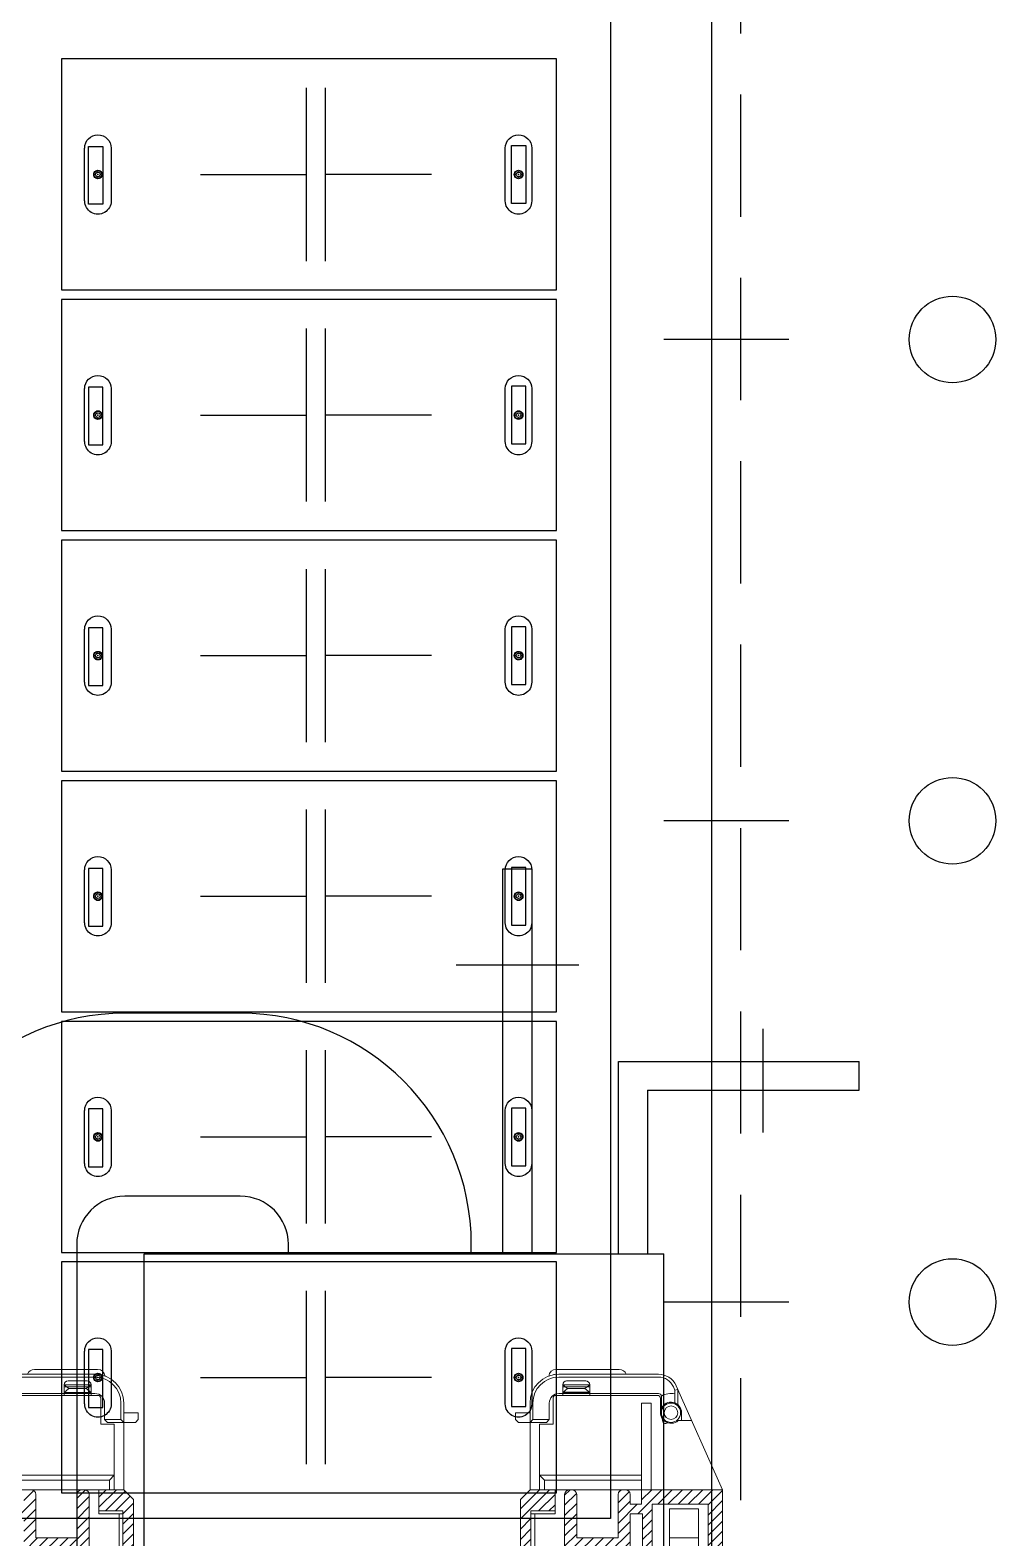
# Model space of a CAD drawing. Header units: millimetres. Extents: x 24815 to 37444, y -10619 to 6020.
# Drawn here: x 35079.1 to 35179.4, y 172.5 to 329.2 of the extents above; entities that cross this region are included whole.
import ezdxf

# ---------------------------------------------------------------- set-up
doc = ezdxf.new("R2010")
doc.units = ezdxf.units.MM
doc.linetypes.add('HIDDENX2', pattern=[19.05, 12.7, -6.35])

# ---------------------------------------------------------------- blocks, each defined once
blk = doc.blocks.new('87erfasdfasdfasdfasdfsdaf')
at = {"color": 2, "linetype": 'HIDDENX2'}
blk.add_line((-12168.28, 14062.53), (-12168.28, 14958.53), dxfattribs=at)
at = {"color": 140}
blk.add_line((-12165.28, 14062.53), (-12165.28, 14958.53), dxfattribs=at)
at = {"color": 1}
for p, q in [((-12173.28, 14335.53), (-12160.28, 14335.53)), ((-12173.28, 14285.53), (-12160.28, 14285.53)), ((-12173.28, 14285.53), (-12160.28, 14285.53)), ((-12173.28, 14235.53), (-12160.28, 14235.53))]:
    blk.add_line(p, q, dxfattribs=at)
blk = doc.blocks.new('A$C517E5183')
at = {"color": 140}
for centre in [(-123, 275), (-123, 225), (-123, 175)]:
    blk.add_circle(centre, 4.5, dxfattribs=at)
at = {"xscale": -1}
blk.add_blockref('87erfasdfasdfasdfasdfsdaf', (-12313.28, -14060.53), dxfattribs=at)
blk = doc.blocks.new('A$C7E300538')
at = {"lineweight": 13}
h = blk.add_hatch(dxfattribs=at)
h.set_pattern_fill('ANSI31', color=251, scale=6, angle=90, style=0)
h.set_pattern_definition([(45, (-3149.3755, -2295.4987), (0.53033009, -0.53033009), [])])
h.paths.add_polyline_path([(-73.7, 85.5), (-73.7, 91.3), (-76.2, 91.3), (-76.2, 93.5), (-73.6, 93.5), (-72.6, 92.5), (-72.6, 86), (-73.1, 85.5)])
h.paths.add_polyline_path([(-84, 87), (-84, 91), (-85.3, 91), (-85.3, 85.5), (-86.3, 85.5), (-86.3, 92), (-92.1, 92), (-92.1, 85.5), (-93.6, 85.5), (-93.6, 93.5), (-85.2, 93.5), (-85.2, 92), (-84, 92), (-84, 93, -0.414214), (-83.5, 93.5), (-83.25, 93.5, -0.414214), (-82.75, 93), (-82.75, 88.5), (-78.45, 88.5), (-78.45, 93, -0.414214), (-77.95, 93.5), (-77.7, 93.5, -0.414214), (-77.2, 93), (-77.2, 87)])
h = blk.add_hatch(dxfattribs=at)
h.set_pattern_fill('ANSI31', color=251, scale=6, angle=90, style=0)
h.set_pattern_definition([(45, (9551.1894, 13494.2994), (0.530330086, -0.530330086), [])])
h.paths.add_polyline_path([(-31.3, 85.5), (-31.3, 91.3), (-28.8, 91.3), (-28.8, 93.5), (-31.4, 93.5), (-32.4, 92.5), (-32.4, 86), (-31.9, 85.5)])
h.paths.add_polyline_path([(-21, 87), (-21, 91), (-19.7, 91), (-19.7, 85.5), (-18.7, 85.5), (-18.7, 92), (-12.9, 92), (-12.9, 85.5), (-11.4, 85.5), (-11.4, 93.5), (-19.8, 93.5), (-19.8, 92), (-21, 92), (-21, 93, 0.414214), (-21.5, 93.5), (-21.75, 93.5, 0.414214), (-22.25, 93), (-22.25, 88.5), (-26.55, 88.5), (-26.55, 93, 0.414214), (-27.05, 93.5), (-27.3, 93.5, 0.414214), (-27.8, 93), (-27.8, 87)])
at = {"color": 251, "lineweight": 13}
for p, q in [((-86.95, 105.5), (-76.6, 105.5)), ((-86.95, 105.5), (-76.6, 105.5)), ((-86.95, 105.2), (-76.6, 105.2)), ((-76.32, 106), (-82.88, 106)), ((-76.1, 105.5), (-76.1, 105.46)), ((-28.9, 105.5), (-28.9, 105.46)), ((-28.68, 106), (-22.12, 106)), ((-18.05, 105.5), (-28.4, 105.5)), ((-18.05, 105.5), (-28.4, 105.5)), ((-18.05, 105.2), (-28.4, 105.2)), ((-86.95, 103.5), (-76.6, 103.5)), ((-79.8, 103.3), (-79.8, 104.4)), ((-79.8, 104.4), (-77, 104.4)), ((-79.8, 103.6), (-79.8, 104.4)), ((-79.8, 104.4), (-79.3, 104)), ((-79.8, 104.2), (-77, 104.2)), ((-79.3, 104), (-79.8, 103.6)), ((-79.4, 104.8), (-77.4, 104.8)), ((-79.3, 104), (-77.5, 104)), ((-77, 104.4), (-77.5, 104)), ((-77.5, 104), (-77, 103.6)), ((-77, 104.4), (-77, 103.3)), ((-77, 104.4), (-77, 103.6)), ((-18.05, 103.5), (-28.4, 103.5)), ((-28, 104.4), (-28, 103.3)), ((-25.2, 104.4), (-28, 104.4)), ((-28, 104.4), (-28, 103.6)), ((-28, 104.4), (-27.5, 104)), ((-25.2, 104.2), (-28, 104.2)), ((-27.5, 104), (-28, 103.6)), ((-25.6, 104.8), (-27.6, 104.8)), ((-25.7, 104), (-27.5, 104)), ((-25.2, 104.4), (-25.7, 104)), ((-25.7, 104), (-25.2, 103.6)), ((-25.2, 103.3), (-25.2, 104.4)), ((-25.2, 103.6), (-25.2, 104.4)), ((-16.5, 104.19), (-16.34, 103.85)), ((-16.04, 103.91), (-16.34, 103.85)), ((-16.34, 102.41), (-16.34, 103.85)), ((-16.22, 104.31), (-11.4, 93.5)), ((-16.22, 104.31), (-16.04, 103.91)), ((-16.04, 102.21), (-16.04, 103.91)), ((-86.85, 103.3), (-76.3, 103.3)), ((-76, 100.3), (-76, 103)), ((-75.6, 100.8), (-75.6, 102.5)), ((-73.9, 102.5), (-73.9, 100.8)), ((-73.6, 102.5), (-73.6, 93.5)), ((-73.6, 102.5), (-73.6, 100.5)), ((-31.4, 102.5), (-31.4, 93.5)), ((-31.4, 102.5), (-31.4, 100.5)), ((-31.1, 102.5), (-31.1, 100.8)), ((-29.4, 100.8), (-29.4, 102.5)), ((-29, 100.3), (-29, 103)), ((-18.15, 103.3), (-28.7, 103.3)), ((-19.8, 102.5), (-19.8, 93.5)), ((-18.8, 102.5), (-19.8, 102.5)), ((-18.8, 102.5), (-18.8, 93.5)), ((-17.85, 101.5), (-17.85, 103)), ((-17.75, 103.2), (-17.75, 101.5)), ((-74.6, 100.3), (-76, 100.3)), ((-73.9, 100.8), (-75.6, 100.8)), ((-75.3, 100.5), (-75.6, 100.8)), ((-72.4, 100.5), (-75.3, 100.5)), ((-74.6, 100.3), (-74.6, 93.5)), ((-73.9, 100.8), (-73.6, 100.5)), ((-72.1, 101.5), (-73.6, 101.5)), ((-72.4, 100.5), (-72.1, 100.8)), ((-72.1, 101.5), (-72.1, 100.8)), ((-32.9, 101.5), (-32.9, 100.8)), ((-32.9, 101.5), (-31.4, 101.5)), ((-32.6, 100.5), (-32.9, 100.8)), ((-32.6, 100.5), (-29.7, 100.5)), ((-31.1, 100.8), (-31.4, 100.5)), ((-31.1, 100.8), (-29.4, 100.8)), ((-30.4, 100.3), (-29, 100.3)), ((-30.4, 100.3), (-30.4, 93.5)), ((-29.7, 100.5), (-29.4, 100.8)), ((-17.62, 100.68), (-17.62, 101.01)), ((-14.6, 100.69), (-16.01, 100.69)), ((-15.65, 100.69), (-15.65, 101.5)), ((-85.2, 95), (-74.6, 95)), ((-85.2, 94.5), (-75.1, 94.5)), ((-74.6, 95), (-75.1, 94.5)), ((-75.1, 94.5), (-75.1, 93.5)), ((-19.8, 95), (-30.4, 95)), ((-30.4, 95), (-29.9, 94.5)), ((-29.9, 94.5), (-29.9, 93.5)), ((-19.8, 94.5), (-29.9, 94.5)), ((-93.6, 93.5), (-73.6, 93.5)), ((-82.75, 93), (-82.75, 88.5)), ((-78.45, 93), (-78.45, 88.5)), ((-77.2, 87), (-77.2, 93)), ((-76.2, 91.3), (-76.2, 93.5)), ((-73.6, 93.5), (-72.6, 92.5)), ((-72.6, 92.5), (-72.6, 86)), ((-31.4, 93.5), (-32.4, 92.5)), ((-32.4, 92.5), (-32.4, 86)), ((-11.4, 93.5), (-31.4, 93.5)), ((-28.8, 91.3), (-28.8, 93.5)), ((-27.8, 87), (-27.8, 93)), ((-26.55, 93), (-26.55, 88.5)), ((-22.25, 93), (-22.25, 88.5)), ((-21, 93), (-21, 92)), ((-19.8, 93.5), (-19.8, 92)), ((-11.4, 93.5), (-11.4, 85.5)), ((-76.2, 91.3), (-73.7, 91.3)), ((-76.2, 91.3), (-76.2, 91)), ((-76.2, 91), (-73.7, 91)), ((-74.1, 91), (-74.1, 85.5)), ((-73.7, 91.3), (-73.7, 85.5)), ((-28.8, 91.3), (-31.3, 91.3)), ((-31.3, 91.3), (-31.3, 85.5)), ((-28.8, 91), (-31.3, 91)), ((-30.9, 91), (-30.9, 85.5)), ((-28.8, 91.3), (-28.8, 91)), ((-19.8, 92), (-21, 92)), ((-19.7, 91), (-21, 91)), ((-21, 87), (-21, 91)), ((-19.7, 91.01), (-19.7, 85.5)), ((-12.9, 92), (-18.7, 92)), ((-18.7, 92), (-18.7, 85.5)), ((-13.9, 91.5), (-16.9, 91.5)), ((-16.9, 91.5), (-16.9, 79.5)), ((-13.9, 91.5), (-13.9, 85.5)), ((-12.9, 92), (-12.9, 85.5)), ((-82.75, 88.5), (-78.45, 88.5)), ((-22.25, 88.5), (-26.55, 88.5)), ((-13.9, 88.5), (-16.9, 88.5))]:
    blk.add_line(p, q, dxfattribs=at)
at = {"color": 251}
for p, q in [((-79.8, 103.6), (-77, 103.6)), ((-25.2, 103.6), (-28, 103.6))]:
    blk.add_line(p, q, dxfattribs=at)
at = {"color": 251, "lineweight": 13}
for radius in [1, 0.7]:
    blk.add_circle((-16.75, 101.5), radius, dxfattribs=at)
for centre, radius, start, end in [((-82.88, 105.22), 0.78, 90, 158.9628), ((-76.6, 102.5), 3, 0, 90), ((-76.6, 102.5), 3, 0, 90), ((-76.6, 102.5), 2.7, 0, 90), ((-76.32, 105.22), 0.78, 6.5064, 90), ((-28.4, 102.5), 3, 90, 180), ((-28.4, 102.5), 3, 90, 180), ((-28.4, 102.5), 2.7, 90, 180), ((-28.68, 105.22), 0.78, 90, 173.4936), ((-22.12, 105.22), 0.78, 21.0372, 90), ((-18.05, 103.5), 2, 24.0289, 90), ((-18.05, 103.5), 2, 24.0289, 90), ((-18.05, 103.5), 1.7, 24.0289, 90), ((-79.4, 104.4), 0.4, 90, 180), ((-77.4, 104.4), 0.4, 0, 90), ((-76.6, 102.5), 1, 0, 90), ((-28.4, 102.5), 1, 90, 180), ((-27.6, 104.4), 0.4, 90, 180), ((-25.6, 104.4), 0.4, 0, 90), ((-18.05, 103.2), 0.3, 0, 90), ((-16.75, 101.5), 2, 78.2552, 120.0535), ((-76.3, 103), 0.3, 0, 90), ((-28.7, 103), 0.3, 90, 180), ((-18.15, 103), 0.3, 0, 90), ((-16.75, 101.5), 1.1, 0, 312.367), ((-17.32, 100.68), 0.3, 180, 333.6269), ((-83.25, 93), 0.5, 0, 90), ((-77.95, 93), 0.5, 90, 180), ((-77.7, 93), 0.5, 0, 90), ((-27.3, 93), 0.5, 90, 180), ((-27.05, 93), 0.5, 0, 90), ((-21.75, 93), 0.5, 90, 180), ((-21.5, 93), 0.5, 0, 90)]:
    blk.add_arc(centre, radius, start, end, dxfattribs=at)
blk = doc.blocks.new('A$C74ED17BD')
at = {"color": 6}
for p, q in [((7.06, 61.3), (7.06, 101.3)), ((7.06, 101.3), (10.06, 101.3)), ((10.06, 101.3), (10.06, 61.3)), ((19.06, 61.3), (19.06, 81.3)), ((19.06, 81.3), (44.06, 81.3)), ((44.06, 78.3), (44.06, 81.3)), ((22.06, 78.3), (22.06, 61.3)), ((22.06, 78.3), (44.06, 78.3))]:
    blk.add_line(p, q, dxfattribs=at)
for p, q in [((14.94, 91.3), (2.18, 91.3)), ((-20.23, 86.3), (-32.23, 86.3)), ((34.06, 84.68), (34.06, 73.92)), ((-20.23, 67.3), (-32.23, 67.3)), ((-37.23, 62.3), (-37.23, -29.7)), ((-15.23, 61.3), (-15.23, 62.3)), ((3.77, 61.3), (3.77, 62.3))]:
    blk.add_line(p, q)
at = {"color": 1}
for p, q in [((-30.23, 61.3), (23.77, 61.3)), ((-30.23, -28.7), (-30.23, 61.3)), ((23.77, -28.7), (23.77, 61.3))]:
    blk.add_line(p, q, dxfattribs=at)
for centre, radius, start, end in [((-32.23, 62.3), 24, 90, 180), ((-20.23, 62.3), 24, 0, 90), ((-32.23, 62.3), 5, 90, 180), ((-20.23, 62.3), 5, 0, 90)]:
    blk.add_arc(centre, radius, start, end)
blk = doc.blocks.new('A$C3CC6408C')
at = {"color": 2}
for p, q in [((0, 0), (0, -218.9)), ((-5.6, -67.25), (-57.06, -67.25)), ((-57.06, -67.25), (-57.06, -91.25)), ((-5.6, -91.25), (-5.6, -67.25)), ((-31.6, -88.25), (-31.6, -70.25)), ((-29.6, -88.25), (-29.6, -70.25)), ((-54.64, -82), (-54.64, -76.5)), ((-54.64, -82), (-54.64, -76.5)), ((-54.24, -82.35), (-54.24, -76.35)), ((-54.24, -76.35), (-52.74, -76.35)), ((-52.74, -76.35), (-52.74, -82.35)), ((-51.89, -76.5), (-51.89, -82)), ((-51.89, -76.5), (-51.89, -82)), ((-10.94, -82), (-10.94, -76.5)), ((-10.94, -82), (-10.94, -76.5)), ((-10.3, -82.25), (-10.3, -76.25)), ((-10.3, -76.25), (-8.8, -76.25)), ((-8.8, -76.25), (-8.8, -82.25)), ((-8.19, -76.5), (-8.19, -82)), ((-8.19, -76.5), (-8.19, -82)), ((-42.6, -79.25), (-31.6, -79.25)), ((-18.6, -79.25), (-29.6, -79.25)), ((-52.74, -82.35), (-54.24, -82.35)), ((-51.89, -82), (-51.89, -82)), ((-51.89, -82), (-51.89, -82)), ((-9.8, -82.25), (-10.3, -82.25)), ((-8.8, -82.25), (-9.8, -82.25)), ((-8.19, -82), (-8.19, -82)), ((-8.19, -82), (-8.19, -82)), ((-57.06, -91.25), (-11.6, -91.25)), ((-5.6, -92.25), (-57.06, -92.25)), ((-57.06, -92.25), (-57.06, -116.24)), ((-11.6, -91.25), (-5.6, -91.25)), ((-5.6, -116.24), (-5.6, -92.25)), ((-31.6, -113.24), (-31.6, -95.25)), ((-29.6, -113.24), (-29.6, -95.25)), ((-54.64, -107), (-54.64, -101.5)), ((-54.64, -107), (-54.64, -101.5)), ((-52.74, -101.35), (-54.24, -101.35)), ((-54.24, -101.35), (-54.24, -107.35)), ((-52.74, -107.35), (-52.74, -101.35)), ((-51.89, -101.5), (-51.89, -107)), ((-51.89, -101.5), (-51.89, -107)), ((-10.94, -107), (-10.94, -101.5)), ((-10.94, -107), (-10.94, -101.5)), ((-8.8, -101.25), (-10.3, -101.25)), ((-10.3, -101.25), (-10.3, -107.25)), ((-8.8, -107.25), (-8.8, -101.25)), ((-8.19, -101.5), (-8.19, -107)), ((-8.19, -101.5), (-8.19, -107)), ((-42.6, -104.25), (-31.6, -104.25)), ((-18.6, -104.25), (-29.6, -104.25)), ((-54.24, -107.35), (-53.74, -107.35)), ((-53.74, -107.35), (-52.74, -107.35)), ((-51.89, -107), (-51.89, -107)), ((-51.89, -107), (-51.89, -107)), ((-10.3, -107.25), (-9.8, -107.25)), ((-9.8, -107.25), (-8.8, -107.25)), ((-8.19, -107), (-8.19, -107)), ((-8.19, -107), (-8.19, -107)), ((-57.06, -116.24), (-11.6, -116.24)), ((-5.6, -117.24), (-57.06, -117.24)), ((-57.06, -117.24), (-57.06, -141.24)), ((-11.6, -116.24), (-5.6, -116.24)), ((-5.6, -141.24), (-5.6, -117.24)), ((-31.6, -138.24), (-31.6, -120.24)), ((-29.6, -138.24), (-29.6, -120.24)), ((-54.64, -131.99), (-54.64, -126.49)), ((-54.64, -131.99), (-54.64, -126.49)), ((-52.74, -126.34), (-54.24, -126.34)), ((-54.24, -126.34), (-54.24, -132.34)), ((-52.74, -132.34), (-52.74, -126.34)), ((-51.89, -126.49), (-51.89, -131.99)), ((-51.89, -126.49), (-51.89, -131.99)), ((-10.94, -131.99), (-10.94, -126.49)), ((-10.94, -131.99), (-10.94, -126.49)), ((-8.8, -126.24), (-10.3, -126.24)), ((-10.3, -126.24), (-10.3, -132.24)), ((-8.8, -132.24), (-8.8, -126.24)), ((-8.19, -126.49), (-8.19, -131.99)), ((-8.19, -126.49), (-8.19, -131.99)), ((-42.6, -129.24), (-31.6, -129.24)), ((-18.6, -129.24), (-29.6, -129.24)), ((-54.24, -132.34), (-53.74, -132.34)), ((-53.74, -132.34), (-52.74, -132.34)), ((-51.89, -131.99), (-51.89, -131.99)), ((-51.89, -131.99), (-51.89, -131.99)), ((-10.3, -132.24), (-9.8, -132.24)), ((-9.8, -132.24), (-8.8, -132.24)), ((-8.19, -131.99), (-8.19, -131.99)), ((-8.19, -131.99), (-8.19, -131.99)), ((-57.06, -141.24), (-11.6, -141.24)), ((-5.6, -142.24), (-57.06, -142.24)), ((-57.06, -142.24), (-57.06, -166.24)), ((-11.6, -141.24), (-5.6, -141.24)), ((-5.6, -166.24), (-5.6, -142.24)), ((-31.6, -163.24), (-31.6, -145.24)), ((-29.6, -163.24), (-29.6, -145.24)), ((-54.64, -156.99), (-54.64, -151.49)), ((-54.64, -156.99), (-54.64, -151.49)), ((-52.74, -151.34), (-54.24, -151.34)), ((-54.24, -151.34), (-54.24, -157.34)), ((-52.74, -157.34), (-52.74, -151.34)), ((-51.89, -151.49), (-51.89, -156.99)), ((-51.89, -151.49), (-51.89, -156.99)), ((-10.94, -156.99), (-10.94, -151.49)), ((-10.94, -156.99), (-10.94, -151.49)), ((-8.8, -151.24), (-10.3, -151.24)), ((-10.3, -151.24), (-10.3, -157.24)), ((-8.8, -157.24), (-8.8, -151.24)), ((-8.19, -151.49), (-8.19, -156.99)), ((-8.19, -151.49), (-8.19, -156.99)), ((-42.6, -154.24), (-31.6, -154.24)), ((-18.6, -154.24), (-29.6, -154.24)), ((-54.24, -157.34), (-53.74, -157.34)), ((-53.74, -157.34), (-52.74, -157.34)), ((-51.89, -156.99), (-51.89, -156.99)), ((-51.89, -156.99), (-51.89, -156.99)), ((-10.3, -157.24), (-9.8, -157.24)), ((-9.8, -157.24), (-8.8, -157.24)), ((-8.19, -156.99), (-8.19, -156.99)), ((-8.19, -156.99), (-8.19, -156.99)), ((-57.06, -166.24), (-11.6, -166.24)), ((-5.6, -167.24), (-57.06, -167.24)), ((-57.06, -167.24), (-57.06, -191.24)), ((-11.6, -166.24), (-5.6, -166.24)), ((-5.6, -191.24), (-5.6, -167.24)), ((-31.6, -188.24), (-31.6, -170.24)), ((-29.6, -188.24), (-29.6, -170.24)), ((-54.64, -181.99), (-54.64, -176.49)), ((-54.64, -181.99), (-54.64, -176.49)), ((-52.74, -176.34), (-54.24, -176.34)), ((-54.24, -176.34), (-54.24, -182.34)), ((-52.74, -182.34), (-52.74, -176.34)), ((-51.89, -176.49), (-51.89, -181.99)), ((-51.89, -176.49), (-51.89, -181.99)), ((-10.94, -181.99), (-10.94, -176.49)), ((-10.94, -181.99), (-10.94, -176.49)), ((-8.8, -176.24), (-10.3, -176.24)), ((-10.3, -176.24), (-10.3, -182.24)), ((-8.8, -182.24), (-8.8, -176.24)), ((-8.19, -176.49), (-8.19, -181.99)), ((-8.19, -176.49), (-8.19, -181.99)), ((-42.6, -179.24), (-31.6, -179.24)), ((-18.6, -179.24), (-29.6, -179.24)), ((-54.24, -182.34), (-53.74, -182.34)), ((-53.74, -182.34), (-52.74, -182.34)), ((-51.89, -181.99), (-51.89, -181.99)), ((-51.89, -181.99), (-51.89, -181.99)), ((-10.3, -182.24), (-9.8, -182.24)), ((-9.8, -182.24), (-8.8, -182.24)), ((-8.19, -181.99), (-8.19, -181.99)), ((-8.19, -181.99), (-8.19, -181.99)), ((-57.06, -191.24), (-11.6, -191.24)), ((-5.6, -192.24), (-57.06, -192.24)), ((-57.06, -192.24), (-57.06, -216.24)), ((-11.6, -191.24), (-5.6, -191.24)), ((-5.6, -216.24), (-5.6, -192.24)), ((-31.6, -213.24), (-31.6, -195.24)), ((-29.6, -213.24), (-29.6, -195.24)), ((-54.64, -206.99), (-54.64, -201.49)), ((-54.64, -206.99), (-54.64, -201.49)), ((-52.74, -201.34), (-54.24, -201.34)), ((-54.24, -201.34), (-54.24, -207.34)), ((-52.74, -207.34), (-52.74, -201.34)), ((-51.89, -201.49), (-51.89, -206.99)), ((-51.89, -201.49), (-51.89, -206.99)), ((-10.94, -206.99), (-10.94, -201.49)), ((-10.94, -206.99), (-10.94, -201.49)), ((-8.8, -201.24), (-10.3, -201.24)), ((-10.3, -201.24), (-10.3, -207.24)), ((-8.8, -207.24), (-8.8, -201.24)), ((-8.19, -201.49), (-8.19, -206.99)), ((-8.19, -201.49), (-8.19, -206.99)), ((-42.6, -204.24), (-31.6, -204.24)), ((-18.6, -204.24), (-29.6, -204.24)), ((-54.24, -207.34), (-53.74, -207.34)), ((-53.74, -207.34), (-52.74, -207.34)), ((-51.89, -206.99), (-51.89, -206.99)), ((-51.89, -206.99), (-51.89, -206.99)), ((-10.3, -207.24), (-9.8, -207.24)), ((-9.8, -207.24), (-8.8, -207.24)), ((-8.19, -206.99), (-8.19, -206.99)), ((-8.19, -206.99), (-8.19, -206.99)), ((-57.06, -216.24), (-11.6, -216.24)), ((-11.6, -216.24), (-5.6, -216.24)), ((0, -218.9), (-241.97, -218.9))]:
    blk.add_line(p, q, dxfattribs=at)
at = {"color": 2, "extrusion": (0, 0, -1)}
for centre, major_axis, start_param, end_param in [((-53.26, -76.5), (0.972, 0.972), 3.926991, 7.068583), ((-53.26, -76.5), (0.972, 0.972), 3.926991, 7.068583), ((-9.56, -76.5), (0.972, 0.972), 3.926991, 7.068583), ((-9.56, -76.5), (0.972, 0.972), 3.926991, 7.068583), ((-53.26, -79.25), (-0.314, 0.314), 5.497787, 8.63938), ((-53.26, -79.25), (-0.314, 0.314), 5.497787, 8.63938), ((-53.26, -79.25), (-0.314, 0.314), 2.356194, 5.497787), ((-53.26, -79.25), (-0.314, 0.314), 2.356194, 5.497787), ((-53.26, -79.25), (-0.278, 0.278), 5.497787, 8.63938), ((-53.26, -79.25), (-0.278, 0.278), 5.497787, 8.63938), ((-53.26, -79.25), (-0.278, 0.278), 5.497787, 8.63938), ((-53.26, -79.25), (-0.278, 0.278), 5.497787, 8.63938), ((-53.26, -79.25), (-0.278, 0.278), 5.497787, 8.63938), ((-53.26, -79.25), (-0.278, 0.278), 5.497787, 8.63938), ((-53.26, -79.25), (-0.278, 0.278), 5.497787, 8.63938), ((-53.26, -79.25), (-0.278, 0.278), 5.497787, 8.63938), ((-53.26, -79.25), (-0.278, 0.278), 5.497787, 8.63938), ((-53.26, -79.25), (-0.278, 0.278), 5.497787, 8.63938), ((-53.26, -79.25), (-0.278, 0.278), 5.497787, 8.63938), ((-53.26, -79.25), (0.278, 0.278), 0.785398, 3.926991), ((-53.26, -79.25), (0.278, 0.278), 0.785398, 3.926991), ((-53.26, -79.25), (0.278, 0.278), 0.785398, 3.926991), ((-53.26, -79.25), (0.278, 0.278), 0.785398, 3.926991), ((-53.26, -79.25), (0.278, 0.278), 0.785398, 3.926991), ((-53.26, -79.25), (0.278, 0.278), 0.785398, 3.926991), ((-53.26, -79.25), (0.278, 0.278), 0.785398, 3.926991), ((-53.26, -79.25), (0.278, 0.278), 0.785398, 3.926991), ((-53.26, -79.25), (0.278, 0.278), 0.785398, 3.926991), ((-53.26, -79.25), (0.278, 0.278), 0.785398, 3.926991), ((-53.26, -79.25), (0.278, 0.278), 0.785398, 3.926991), ((-53.26, -79.25), (-0.171, 0.171), 5.497787, 8.63938), ((-53.26, -79.25), (-0.171, 0.171), 5.497787, 8.63938), ((-53.26, -79.25), (0.171, 0.171), 0.785398, 3.926991), ((-53.26, -79.25), (0.171, 0.171), 0.785398, 3.926991), ((-9.56, -79.25), (-0.314, 0.314), 5.497787, 8.63938), ((-9.56, -79.25), (-0.314, 0.314), 5.497787, 8.63938), ((-9.56, -79.25), (-0.314, 0.314), 2.356194, 5.497787), ((-9.56, -79.25), (-0.314, 0.314), 2.356194, 5.497787), ((-9.56, -79.25), (-0.278, 0.278), 5.497787, 8.63938), ((-9.56, -79.25), (-0.278, 0.278), 5.497787, 8.63938), ((-9.56, -79.25), (-0.278, 0.278), 5.497787, 8.63938), ((-9.56, -79.25), (-0.278, 0.278), 5.497787, 8.63938), ((-9.56, -79.25), (-0.278, 0.278), 5.497787, 8.63938), ((-9.56, -79.25), (-0.278, 0.278), 5.497787, 8.63938), ((-9.56, -79.25), (-0.278, 0.278), 5.497787, 8.63938), ((-9.56, -79.25), (-0.278, 0.278), 5.497787, 8.63938), ((-9.56, -79.25), (-0.278, 0.278), 5.497787, 8.63938), ((-9.56, -79.25), (-0.278, 0.278), 5.497787, 8.63938), ((-9.56, -79.25), (-0.278, 0.278), 5.497787, 8.63938), ((-9.56, -79.25), (0.278, 0.278), 0.785398, 3.926991), ((-9.56, -79.25), (0.278, 0.278), 0.785398, 3.926991), ((-9.56, -79.25), (0.278, 0.278), 0.785398, 3.926991), ((-9.56, -79.25), (0.278, 0.278), 0.785398, 3.926991), ((-9.56, -79.25), (0.278, 0.278), 0.785398, 3.926991), ((-9.56, -79.25), (0.278, 0.278), 0.785398, 3.926991), ((-9.56, -79.25), (0.278, 0.278), 0.785398, 3.926991), ((-9.56, -79.25), (0.278, 0.278), 0.785398, 3.926991), ((-9.56, -79.25), (0.278, 0.278), 0.785398, 3.926991), ((-9.56, -79.25), (0.278, 0.278), 0.785398, 3.926991), ((-9.56, -79.25), (0.278, 0.278), 0.785398, 3.926991), ((-9.56, -79.25), (-0.171, 0.171), 5.497787, 8.63938), ((-9.56, -79.25), (-0.171, 0.171), 5.497787, 8.63938), ((-9.56, -79.25), (0.171, 0.171), 0.785398, 3.926991), ((-9.56, -79.25), (0.171, 0.171), 0.785398, 3.926991), ((-53.26, -82), (-0.972, 0.972), 2.356194, 5.497787), ((-53.26, -82), (-0.972, 0.972), 2.356194, 5.497787), ((-9.56, -82), (-0.972, 0.972), 2.356194, 5.497787), ((-9.56, -82), (-0.972, 0.972), 2.356194, 5.497787), ((-53.26, -101.5), (0.972, 0.972), 3.926991, 7.068583), ((-53.26, -101.5), (0.972, 0.972), 3.926991, 7.068583), ((-9.56, -101.5), (0.972, 0.972), 3.926991, 7.068583), ((-9.56, -101.5), (0.972, 0.972), 3.926991, 7.068583), ((-53.26, -104.25), (-0.314, 0.314), 5.497787, 8.63938), ((-53.26, -104.25), (-0.314, 0.314), 5.497787, 8.63938), ((-53.26, -104.25), (-0.314, 0.314), 2.356194, 5.497787), ((-53.26, -104.25), (-0.314, 0.314), 2.356194, 5.497787), ((-53.26, -104.25), (-0.278, 0.278), 5.497787, 8.63938), ((-53.26, -104.25), (-0.278, 0.278), 5.497787, 8.63938), ((-53.26, -104.25), (-0.278, 0.278), 5.497787, 8.63938), ((-53.26, -104.25), (-0.278, 0.278), 5.497787, 8.63938), ((-53.26, -104.25), (-0.278, 0.278), 5.497787, 8.63938), ((-53.26, -104.25), (-0.278, 0.278), 5.497787, 8.63938), ((-53.26, -104.25), (-0.278, 0.278), 5.497787, 8.63938), ((-53.26, -104.25), (-0.278, 0.278), 5.497787, 8.63938), ((-53.26, -104.25), (-0.278, 0.278), 5.497787, 8.63938), ((-53.26, -104.25), (-0.278, 0.278), 5.497787, 8.63938), ((-53.26, -104.25), (-0.278, 0.278), 5.497787, 8.63938), ((-53.26, -104.25), (0.278, 0.278), 0.785398, 3.926991), ((-53.26, -104.25), (0.278, 0.278), 0.785398, 3.926991), ((-53.26, -104.25), (0.278, 0.278), 0.785398, 3.926991), ((-53.26, -104.25), (0.278, 0.278), 0.785398, 3.926991), ((-53.26, -104.25), (0.278, 0.278), 0.785398, 3.926991), ((-53.26, -104.25), (0.278, 0.278), 0.785398, 3.926991), ((-53.26, -104.25), (0.278, 0.278), 0.785398, 3.926991), ((-53.26, -104.25), (0.278, 0.278), 0.785398, 3.926991), ((-53.26, -104.25), (0.278, 0.278), 0.785398, 3.926991), ((-53.26, -104.25), (0.278, 0.278), 0.785398, 3.926991), ((-53.26, -104.25), (0.278, 0.278), 0.785398, 3.926991), ((-53.26, -104.25), (-0.171, 0.171), 5.497787, 8.63938), ((-53.26, -104.25), (-0.171, 0.171), 5.497787, 8.63938), ((-53.26, -104.25), (0.171, 0.171), 0.785398, 3.926991), ((-53.26, -104.25), (0.171, 0.171), 0.785398, 3.926991), ((-9.56, -104.25), (-0.314, 0.314), 5.497787, 8.63938), ((-9.56, -104.25), (-0.314, 0.314), 5.497787, 8.63938), ((-9.56, -104.25), (-0.314, 0.314), 2.356194, 5.497787), ((-9.56, -104.25), (-0.314, 0.314), 2.356194, 5.497787), ((-9.56, -104.25), (-0.278, 0.278), 5.497787, 8.63938), ((-9.56, -104.25), (-0.278, 0.278), 5.497787, 8.63938), ((-9.56, -104.25), (-0.278, 0.278), 5.497787, 8.63938), ((-9.56, -104.25), (-0.278, 0.278), 5.497787, 8.63938), ((-9.56, -104.25), (-0.278, 0.278), 5.497787, 8.63938), ((-9.56, -104.25), (-0.278, 0.278), 5.497787, 8.63938), ((-9.56, -104.25), (-0.278, 0.278), 5.497787, 8.63938), ((-9.56, -104.25), (-0.278, 0.278), 5.497787, 8.63938), ((-9.56, -104.25), (-0.278, 0.278), 5.497787, 8.63938), ((-9.56, -104.25), (-0.278, 0.278), 5.497787, 8.63938), ((-9.56, -104.25), (-0.278, 0.278), 5.497787, 8.63938), ((-9.56, -104.25), (0.278, 0.278), 0.785398, 3.926991), ((-9.56, -104.25), (0.278, 0.278), 0.785398, 3.926991), ((-9.56, -104.25), (0.278, 0.278), 0.785398, 3.926991), ((-9.56, -104.25), (0.278, 0.278), 0.785398, 3.926991), ((-9.56, -104.25), (0.278, 0.278), 0.785398, 3.926991), ((-9.56, -104.25), (0.278, 0.278), 0.785398, 3.926991), ((-9.56, -104.25), (0.278, 0.278), 0.785398, 3.926991), ((-9.56, -104.25), (0.278, 0.278), 0.785398, 3.926991), ((-9.56, -104.25), (0.278, 0.278), 0.785398, 3.926991), ((-9.56, -104.25), (0.278, 0.278), 0.785398, 3.926991), ((-9.56, -104.25), (0.278, 0.278), 0.785398, 3.926991), ((-9.56, -104.25), (-0.171, 0.171), 5.497787, 8.63938), ((-9.56, -104.25), (-0.171, 0.171), 5.497787, 8.63938), ((-9.56, -104.25), (0.171, 0.171), 0.785398, 3.926991), ((-9.56, -104.25), (0.171, 0.171), 0.785398, 3.926991), ((-53.26, -107), (-0.972, 0.972), 2.356194, 5.497787), ((-53.26, -107), (-0.972, 0.972), 2.356194, 5.497787), ((-9.56, -107), (-0.972, 0.972), 2.356194, 5.497787), ((-9.56, -107), (-0.972, 0.972), 2.356194, 5.497787), ((-53.26, -126.49), (0.972, 0.972), 3.926991, 7.068583), ((-53.26, -126.49), (0.972, 0.972), 3.926991, 7.068583), ((-9.56, -126.49), (0.972, 0.972), 3.926991, 7.068583), ((-9.56, -126.49), (0.972, 0.972), 3.926991, 7.068583), ((-53.26, -129.24), (-0.314, 0.314), 5.497787, 8.63938), ((-53.26, -129.24), (-0.314, 0.314), 5.497787, 8.63938), ((-53.26, -129.24), (-0.314, 0.314), 2.356194, 5.497787), ((-53.26, -129.24), (-0.314, 0.314), 2.356194, 5.497787), ((-53.26, -129.24), (-0.278, 0.278), 5.497787, 8.63938), ((-53.26, -129.24), (-0.278, 0.278), 5.497787, 8.63938), ((-53.26, -129.24), (-0.278, 0.278), 5.497787, 8.63938), ((-53.26, -129.24), (-0.278, 0.278), 5.497787, 8.63938), ((-53.26, -129.24), (-0.278, 0.278), 5.497787, 8.63938), ((-53.26, -129.24), (-0.278, 0.278), 5.497787, 8.63938), ((-53.26, -129.24), (-0.278, 0.278), 5.497787, 8.63938), ((-53.26, -129.24), (-0.278, 0.278), 5.497787, 8.63938), ((-53.26, -129.24), (-0.278, 0.278), 5.497787, 8.63938), ((-53.26, -129.24), (-0.278, 0.278), 5.497787, 8.63938), ((-53.26, -129.24), (-0.278, 0.278), 5.497787, 8.63938), ((-53.26, -129.24), (0.278, 0.278), 0.785398, 3.926991), ((-53.26, -129.24), (0.278, 0.278), 0.785398, 3.926991), ((-53.26, -129.24), (0.278, 0.278), 0.785398, 3.926991), ((-53.26, -129.24), (0.278, 0.278), 0.785398, 3.926991), ((-53.26, -129.24), (0.278, 0.278), 0.785398, 3.926991), ((-53.26, -129.24), (0.278, 0.278), 0.785398, 3.926991), ((-53.26, -129.24), (0.278, 0.278), 0.785398, 3.926991), ((-53.26, -129.24), (0.278, 0.278), 0.785398, 3.926991), ((-53.26, -129.24), (0.278, 0.278), 0.785398, 3.926991), ((-53.26, -129.24), (0.278, 0.278), 0.785398, 3.926991), ((-53.26, -129.24), (0.278, 0.278), 0.785398, 3.926991), ((-53.26, -129.24), (-0.171, 0.171), 5.497787, 8.63938), ((-53.26, -129.24), (-0.171, 0.171), 5.497787, 8.63938), ((-53.26, -129.24), (0.171, 0.171), 0.785398, 3.926991), ((-53.26, -129.24), (0.171, 0.171), 0.785398, 3.926991), ((-9.56, -129.24), (-0.314, 0.314), 5.497787, 8.63938), ((-9.56, -129.24), (-0.314, 0.314), 5.497787, 8.63938), ((-9.56, -129.24), (-0.314, 0.314), 2.356194, 5.497787), ((-9.56, -129.24), (-0.314, 0.314), 2.356194, 5.497787), ((-9.56, -129.24), (-0.278, 0.278), 5.497787, 8.63938), ((-9.56, -129.24), (-0.278, 0.278), 5.497787, 8.63938), ((-9.56, -129.24), (-0.278, 0.278), 5.497787, 8.63938), ((-9.56, -129.24), (-0.278, 0.278), 5.497787, 8.63938), ((-9.56, -129.24), (-0.278, 0.278), 5.497787, 8.63938), ((-9.56, -129.24), (-0.278, 0.278), 5.497787, 8.63938), ((-9.56, -129.24), (-0.278, 0.278), 5.497787, 8.63938), ((-9.56, -129.24), (-0.278, 0.278), 5.497787, 8.63938), ((-9.56, -129.24), (-0.278, 0.278), 5.497787, 8.63938), ((-9.56, -129.24), (-0.278, 0.278), 5.497787, 8.63938), ((-9.56, -129.24), (-0.278, 0.278), 5.497787, 8.63938), ((-9.56, -129.24), (-0.278, 0.278), 2.356194, 5.497787), ((-9.56, -129.24), (-0.278, 0.278), 2.356194, 5.497787), ((-9.56, -129.24), (-0.278, 0.278), 2.356194, 5.497787), ((-9.56, -129.24), (-0.278, 0.278), 2.356194, 5.497787), ((-9.56, -129.24), (-0.278, 0.278), 2.356194, 5.497787), ((-9.56, -129.24), (-0.278, 0.278), 2.356194, 5.497787), ((-9.56, -129.24), (-0.278, 0.278), 2.356194, 5.497787), ((-9.56, -129.24), (-0.278, 0.278), 2.356194, 5.497787), ((-9.56, -129.24), (-0.278, 0.278), 2.356194, 5.497787), ((-9.56, -129.24), (-0.278, 0.278), 2.356194, 5.497787), ((-9.56, -129.24), (-0.278, 0.278), 2.356194, 5.497787), ((-9.56, -129.24), (-0.171, 0.171), 5.497787, 8.63938), ((-9.56, -129.24), (-0.171, 0.171), 5.497787, 8.63938), ((-9.56, -129.24), (0.171, 0.171), 0.785398, 3.926991), ((-9.56, -129.24), (0.171, 0.171), 0.785398, 3.926991), ((-53.26, -131.99), (-0.972, 0.972), 2.356194, 5.497787), ((-53.26, -131.99), (-0.972, 0.972), 2.356194, 5.497787), ((-9.56, -131.99), (-0.972, 0.972), 2.356194, 5.497787), ((-9.56, -131.99), (-0.972, 0.972), 2.356194, 5.497787), ((-53.26, -151.49), (0.972, 0.972), 3.926991, 7.068583), ((-53.26, -151.49), (0.972, 0.972), 3.926991, 7.068583), ((-9.56, -151.49), (0.972, 0.972), 3.926991, 7.068583), ((-9.56, -151.49), (0.972, 0.972), 3.926991, 7.068583), ((-53.26, -154.24), (-0.314, 0.314), 5.497787, 8.63938), ((-53.26, -154.24), (-0.314, 0.314), 5.497787, 8.63938), ((-53.26, -154.24), (-0.314, 0.314), 2.356194, 5.497787), ((-53.26, -154.24), (-0.314, 0.314), 2.356194, 5.497787), ((-53.26, -154.24), (-0.278, 0.278), 5.497787, 8.63938), ((-53.26, -154.24), (-0.278, 0.278), 5.497787, 8.63938), ((-53.26, -154.24), (-0.278, 0.278), 5.497787, 8.63938), ((-53.26, -154.24), (-0.278, 0.278), 5.497787, 8.63938), ((-53.26, -154.24), (-0.278, 0.278), 5.497787, 8.63938), ((-53.26, -154.24), (-0.278, 0.278), 5.497787, 8.63938), ((-53.26, -154.24), (-0.278, 0.278), 5.497787, 8.63938), ((-53.26, -154.24), (-0.278, 0.278), 5.497787, 8.63938), ((-53.26, -154.24), (-0.278, 0.278), 5.497787, 8.63938), ((-53.26, -154.24), (-0.278, 0.278), 5.497787, 8.63938), ((-53.26, -154.24), (-0.278, 0.278), 5.497787, 8.63938), ((-53.26, -154.24), (0.278, 0.278), 0.785398, 3.926991), ((-53.26, -154.24), (0.278, 0.278), 0.785398, 3.926991), ((-53.26, -154.24), (0.278, 0.278), 0.785398, 3.926991), ((-53.26, -154.24), (0.278, 0.278), 0.785398, 3.926991), ((-53.26, -154.24), (0.278, 0.278), 0.785398, 3.926991), ((-53.26, -154.24), (0.278, 0.278), 0.785398, 3.926991), ((-53.26, -154.24), (0.278, 0.278), 0.785398, 3.926991), ((-53.26, -154.24), (0.278, 0.278), 0.785398, 3.926991), ((-53.26, -154.24), (0.278, 0.278), 0.785398, 3.926991), ((-53.26, -154.24), (0.278, 0.278), 0.785398, 3.926991), ((-53.26, -154.24), (0.278, 0.278), 0.785398, 3.926991), ((-53.26, -154.24), (-0.171, 0.171), 5.497787, 8.63938), ((-53.26, -154.24), (-0.171, 0.171), 5.497787, 8.63938), ((-53.26, -154.24), (0.171, 0.171), 0.785398, 3.926991), ((-53.26, -154.24), (0.171, 0.171), 0.785398, 3.926991), ((-9.56, -154.24), (-0.314, 0.314), 5.497787, 8.63938), ((-9.56, -154.24), (-0.314, 0.314), 5.497787, 8.63938), ((-9.56, -154.24), (-0.314, 0.314), 2.356194, 5.497787), ((-9.56, -154.24), (-0.314, 0.314), 2.356194, 5.497787), ((-9.56, -154.24), (-0.278, 0.278), 5.497787, 8.63938), ((-9.56, -154.24), (-0.278, 0.278), 5.497787, 8.63938), ((-9.56, -154.24), (-0.278, 0.278), 5.497787, 8.63938), ((-9.56, -154.24), (-0.278, 0.278), 5.497787, 8.63938), ((-9.56, -154.24), (-0.278, 0.278), 5.497787, 8.63938), ((-9.56, -154.24), (-0.278, 0.278), 5.497787, 8.63938), ((-9.56, -154.24), (-0.278, 0.278), 5.497787, 8.63938), ((-9.56, -154.24), (-0.278, 0.278), 5.497787, 8.63938), ((-9.56, -154.24), (-0.278, 0.278), 5.497787, 8.63938), ((-9.56, -154.24), (-0.278, 0.278), 5.497787, 8.63938), ((-9.56, -154.24), (-0.278, 0.278), 5.497787, 8.63938), ((-9.56, -154.24), (-0.278, 0.278), 2.356194, 5.497787), ((-9.56, -154.24), (-0.278, 0.278), 2.356194, 5.497787), ((-9.56, -154.24), (-0.278, 0.278), 2.356194, 5.497787), ((-9.56, -154.24), (-0.278, 0.278), 2.356194, 5.497787), ((-9.56, -154.24), (-0.278, 0.278), 2.356194, 5.497787), ((-9.56, -154.24), (-0.278, 0.278), 2.356194, 5.497787), ((-9.56, -154.24), (-0.278, 0.278), 2.356194, 5.497787), ((-9.56, -154.24), (-0.278, 0.278), 2.356194, 5.497787), ((-9.56, -154.24), (-0.278, 0.278), 2.356194, 5.497787), ((-9.56, -154.24), (-0.278, 0.278), 2.356194, 5.497787), ((-9.56, -154.24), (-0.278, 0.278), 2.356194, 5.497787), ((-9.56, -154.24), (-0.171, 0.171), 5.497787, 8.63938), ((-9.56, -154.24), (-0.171, 0.171), 5.497787, 8.63938), ((-9.56, -154.24), (0.171, 0.171), 0.785398, 3.926991), ((-9.56, -154.24), (0.171, 0.171), 0.785398, 3.926991), ((-53.26, -156.99), (-0.972, 0.972), 2.356194, 5.497787), ((-53.26, -156.99), (-0.972, 0.972), 2.356194, 5.497787), ((-9.56, -156.99), (-0.972, 0.972), 2.356194, 5.497787), ((-9.56, -156.99), (-0.972, 0.972), 2.356194, 5.497787), ((-53.26, -176.49), (0.972, 0.972), 3.926991, 7.068583), ((-53.26, -176.49), (0.972, 0.972), 3.926991, 7.068583), ((-9.56, -176.49), (0.972, 0.972), 3.926991, 7.068583), ((-9.56, -176.49), (0.972, 0.972), 3.926991, 7.068583), ((-53.26, -179.24), (-0.314, 0.314), 5.497787, 8.63938), ((-53.26, -179.24), (-0.314, 0.314), 5.497787, 8.63938), ((-53.26, -179.24), (-0.314, 0.314), 2.356194, 5.497787), ((-53.26, -179.24), (-0.314, 0.314), 2.356194, 5.497787), ((-53.26, -179.24), (-0.278, 0.278), 5.497787, 8.63938), ((-53.26, -179.24), (-0.278, 0.278), 5.497787, 8.63938), ((-53.26, -179.24), (-0.278, 0.278), 5.497787, 8.63938), ((-53.26, -179.24), (-0.278, 0.278), 5.497787, 8.63938), ((-53.26, -179.24), (-0.278, 0.278), 5.497787, 8.63938), ((-53.26, -179.24), (-0.278, 0.278), 5.497787, 8.63938), ((-53.26, -179.24), (-0.278, 0.278), 5.497787, 8.63938), ((-53.26, -179.24), (-0.278, 0.278), 5.497787, 8.63938), ((-53.26, -179.24), (-0.278, 0.278), 5.497787, 8.63938), ((-53.26, -179.24), (-0.278, 0.278), 5.497787, 8.63938), ((-53.26, -179.24), (-0.278, 0.278), 5.497787, 8.63938), ((-53.26, -179.24), (0.278, 0.278), 0.785398, 3.926991), ((-53.26, -179.24), (0.278, 0.278), 0.785398, 3.926991), ((-53.26, -179.24), (0.278, 0.278), 0.785398, 3.926991), ((-53.26, -179.24), (0.278, 0.278), 0.785398, 3.926991), ((-53.26, -179.24), (0.278, 0.278), 0.785398, 3.926991), ((-53.26, -179.24), (0.278, 0.278), 0.785398, 3.926991), ((-53.26, -179.24), (0.278, 0.278), 0.785398, 3.926991), ((-53.26, -179.24), (0.278, 0.278), 0.785398, 3.926991), ((-53.26, -179.24), (0.278, 0.278), 0.785398, 3.926991), ((-53.26, -179.24), (0.278, 0.278), 0.785398, 3.926991), ((-53.26, -179.24), (0.278, 0.278), 0.785398, 3.926991), ((-53.26, -179.24), (-0.171, 0.171), 5.497787, 8.63938), ((-53.26, -179.24), (-0.171, 0.171), 5.497787, 8.63938), ((-53.26, -179.24), (0.171, 0.171), 0.785398, 3.926991), ((-53.26, -179.24), (0.171, 0.171), 0.785398, 3.926991), ((-9.56, -179.24), (-0.314, 0.314), 5.497787, 8.63938), ((-9.56, -179.24), (-0.314, 0.314), 5.497787, 8.63938), ((-9.56, -179.24), (-0.314, 0.314), 2.356194, 5.497787), ((-9.56, -179.24), (-0.314, 0.314), 2.356194, 5.497787), ((-9.56, -179.24), (-0.278, 0.278), 5.497787, 8.63938), ((-9.56, -179.24), (-0.278, 0.278), 5.497787, 8.63938), ((-9.56, -179.24), (-0.278, 0.278), 5.497787, 8.63938), ((-9.56, -179.24), (-0.278, 0.278), 5.497787, 8.63938), ((-9.56, -179.24), (-0.278, 0.278), 5.497787, 8.63938), ((-9.56, -179.24), (-0.278, 0.278), 5.497787, 8.63938), ((-9.56, -179.24), (-0.278, 0.278), 5.497787, 8.63938), ((-9.56, -179.24), (-0.278, 0.278), 5.497787, 8.63938), ((-9.56, -179.24), (-0.278, 0.278), 5.497787, 8.63938), ((-9.56, -179.24), (-0.278, 0.278), 5.497787, 8.63938), ((-9.56, -179.24), (-0.278, 0.278), 5.497787, 8.63938), ((-9.56, -179.24), (-0.278, 0.278), 2.356194, 5.497787), ((-9.56, -179.24), (-0.278, 0.278), 2.356194, 5.497787), ((-9.56, -179.24), (-0.278, 0.278), 2.356194, 5.497787), ((-9.56, -179.24), (-0.278, 0.278), 2.356194, 5.497787), ((-9.56, -179.24), (-0.278, 0.278), 2.356194, 5.497787), ((-9.56, -179.24), (-0.278, 0.278), 2.356194, 5.497787), ((-9.56, -179.24), (-0.278, 0.278), 2.356194, 5.497787), ((-9.56, -179.24), (-0.278, 0.278), 2.356194, 5.497787), ((-9.56, -179.24), (-0.278, 0.278), 2.356194, 5.497787), ((-9.56, -179.24), (-0.278, 0.278), 2.356194, 5.497787), ((-9.56, -179.24), (-0.278, 0.278), 2.356194, 5.497787), ((-9.56, -179.24), (-0.171, 0.171), 5.497787, 8.63938), ((-9.56, -179.24), (-0.171, 0.171), 5.497787, 8.63938), ((-9.56, -179.24), (0.171, 0.171), 0.785398, 3.926991), ((-9.56, -179.24), (0.171, 0.171), 0.785398, 3.926991), ((-53.26, -181.99), (-0.972, 0.972), 2.356194, 5.497787), ((-53.26, -181.99), (-0.972, 0.972), 2.356194, 5.497787), ((-9.56, -181.99), (-0.972, 0.972), 2.356194, 5.497787), ((-9.56, -181.99), (-0.972, 0.972), 2.356194, 5.497787), ((-53.26, -201.49), (0.972, 0.972), 3.926991, 7.068583), ((-53.26, -201.49), (0.972, 0.972), 3.926991, 7.068583), ((-9.56, -201.49), (0.972, 0.972), 3.926991, 7.068583), ((-9.56, -201.49), (0.972, 0.972), 3.926991, 7.068583), ((-53.26, -204.24), (-0.314, 0.314), 5.497787, 8.63938), ((-53.26, -204.24), (-0.314, 0.314), 5.497787, 8.63938), ((-53.26, -204.24), (-0.314, 0.314), 2.356194, 5.497787), ((-53.26, -204.24), (-0.314, 0.314), 2.356194, 5.497787), ((-53.26, -204.24), (-0.278, 0.278), 5.497787, 8.63938), ((-53.26, -204.24), (-0.278, 0.278), 5.497787, 8.63938), ((-53.26, -204.24), (-0.278, 0.278), 5.497787, 8.63938), ((-53.26, -204.24), (-0.278, 0.278), 5.497787, 8.63938), ((-53.26, -204.24), (-0.278, 0.278), 5.497787, 8.63938), ((-53.26, -204.24), (-0.278, 0.278), 5.497787, 8.63938), ((-53.26, -204.24), (-0.278, 0.278), 5.497787, 8.63938), ((-53.26, -204.24), (-0.278, 0.278), 5.497787, 8.63938), ((-53.26, -204.24), (-0.278, 0.278), 5.497787, 8.63938), ((-53.26, -204.24), (-0.278, 0.278), 5.497787, 8.63938), ((-53.26, -204.24), (-0.278, 0.278), 5.497787, 8.63938), ((-53.26, -204.24), (0.278, 0.278), 0.785398, 3.926991), ((-53.26, -204.24), (0.278, 0.278), 0.785398, 3.926991), ((-53.26, -204.24), (0.278, 0.278), 0.785398, 3.926991), ((-53.26, -204.24), (0.278, 0.278), 0.785398, 3.926991), ((-53.26, -204.24), (0.278, 0.278), 0.785398, 3.926991), ((-53.26, -204.24), (0.278, 0.278), 0.785398, 3.926991), ((-53.26, -204.24), (0.278, 0.278), 0.785398, 3.926991), ((-53.26, -204.24), (0.278, 0.278), 0.785398, 3.926991), ((-53.26, -204.24), (0.278, 0.278), 0.785398, 3.926991), ((-53.26, -204.24), (0.278, 0.278), 0.785398, 3.926991), ((-53.26, -204.24), (0.278, 0.278), 0.785398, 3.926991), ((-53.26, -204.24), (-0.171, 0.171), 5.497787, 8.63938), ((-53.26, -204.24), (-0.171, 0.171), 5.497787, 8.63938), ((-53.26, -204.24), (0.171, 0.171), 0.785398, 3.926991), ((-53.26, -204.24), (0.171, 0.171), 0.785398, 3.926991), ((-9.56, -204.24), (-0.314, 0.314), 5.497787, 8.63938), ((-9.56, -204.24), (-0.314, 0.314), 5.497787, 8.63938), ((-9.56, -204.24), (-0.314, 0.314), 2.356194, 5.497787), ((-9.56, -204.24), (-0.314, 0.314), 2.356194, 5.497787), ((-9.56, -204.24), (-0.278, 0.278), 5.497787, 8.63938), ((-9.56, -204.24), (-0.278, 0.278), 5.497787, 8.63938), ((-9.56, -204.24), (-0.278, 0.278), 5.497787, 8.63938), ((-9.56, -204.24), (-0.278, 0.278), 5.497787, 8.63938), ((-9.56, -204.24), (-0.278, 0.278), 5.497787, 8.63938), ((-9.56, -204.24), (-0.278, 0.278), 5.497787, 8.63938), ((-9.56, -204.24), (-0.278, 0.278), 5.497787, 8.63938), ((-9.56, -204.24), (-0.278, 0.278), 5.497787, 8.63938), ((-9.56, -204.24), (-0.278, 0.278), 5.497787, 8.63938), ((-9.56, -204.24), (-0.278, 0.278), 5.497787, 8.63938), ((-9.56, -204.24), (-0.278, 0.278), 5.497787, 8.63938), ((-9.56, -204.24), (-0.278, 0.278), 2.356194, 5.497787), ((-9.56, -204.24), (-0.278, 0.278), 2.356194, 5.497787), ((-9.56, -204.24), (-0.278, 0.278), 2.356194, 5.497787), ((-9.56, -204.24), (-0.278, 0.278), 2.356194, 5.497787), ((-9.56, -204.24), (-0.278, 0.278), 2.356194, 5.497787), ((-9.56, -204.24), (-0.278, 0.278), 2.356194, 5.497787), ((-9.56, -204.24), (-0.278, 0.278), 2.356194, 5.497787), ((-9.56, -204.24), (-0.278, 0.278), 2.356194, 5.497787), ((-9.56, -204.24), (-0.278, 0.278), 2.356194, 5.497787), ((-9.56, -204.24), (-0.278, 0.278), 2.356194, 5.497787), ((-9.56, -204.24), (-0.278, 0.278), 2.356194, 5.497787), ((-9.56, -204.24), (-0.171, 0.171), 5.497787, 8.63938), ((-9.56, -204.24), (-0.171, 0.171), 5.497787, 8.63938), ((-9.56, -204.24), (0.171, 0.171), 0.785398, 3.926991), ((-9.56, -204.24), (0.171, 0.171), 0.785398, 3.926991), ((-53.26, -206.99), (-0.972, 0.972), 2.356194, 5.497787), ((-53.26, -206.99), (-0.972, 0.972), 2.356194, 5.497787), ((-9.56, -206.99), (-0.972, 0.972), 2.356194, 5.497787), ((-9.56, -206.99), (-0.972, 0.972), 2.356194, 5.497787)]:
    blk.add_ellipse(centre, major_axis=major_axis, ratio=1, start_param=start_param, end_param=end_param, dxfattribs=at)
at = {"color": 2}
for p in [(-53.26, -79.25), (-9.56, -79.25), (-53.26, -104.25), (-9.56, -104.25), (-53.26, -129.24), (-9.56, -129.24), (-53.26, -154.24), (-9.56, -154.24), (-53.26, -179.24), (-9.56, -179.24), (-53.26, -204.24), (-9.56, -204.24)]:
    blk.add_point(p, dxfattribs=at)
blk = doc.blocks.new('A$C2A0E6E33')
blk.add_blockref('A$C3CC6408C', (311.47, -35.1))
blk = doc.blocks.new('A$C5DC13BC3')
blk.add_blockref('A$C2A0E6E33', (-347, -418.5))

msp = doc.modelspace()

# ---------------------------------------------------------------- block references
for name, p in [('A$C517E5183', (35297.91675, 22.01411)), ('A$C5DC13BC3', (35174.91675, 847.01411)), ('A$C74ED17BD', (35121.14904, 140.71281)), ('A$C7E300538', (35162.41675, 84.01411))]:
    msp.add_blockref(name, p)

doc.saveas('drawing.dxf')
